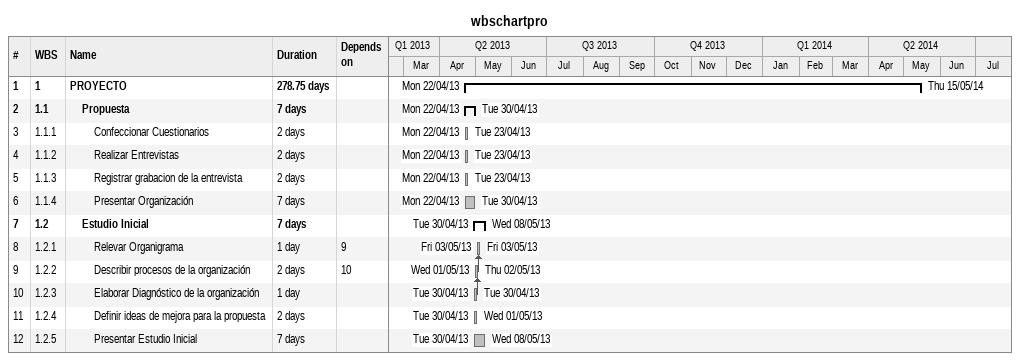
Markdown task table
wbschartpro

| ID | WBS | Task | Duration | Start | Finish | Predecessors |
|---|---|---|---|---|---|---|
| 1 | 1 | **PROYECTO** | 278.75d | 2013-04-22 | 2014-05-15 |  |
| 2 | 1.1 | **Propuesta** | 7d | 2013-04-22 | 2013-04-30 |  |
| 3 | 1.1.1 | Confeccionar Cuestionarios | 2d | 2013-04-22 | 2013-04-23 |  |
| 4 | 1.1.2 | Realizar Entrevistas | 2d | 2013-04-22 | 2013-04-23 |  |
| 5 | 1.1.3 | Registrar grabacion de la entrevista | 2d | 2013-04-22 | 2013-04-23 |  |
| 6 | 1.1.4 | Presentar Organización | 7d | 2013-04-22 | 2013-04-30 |  |
| 7 | 1.2 | **Estudio Inicial** | 7d | 2013-04-30 | 2013-05-08 |  |
| 8 | 1.2.1 | Relevar Organigrama | 1d | 2013-05-03 | 2013-05-03 | 9 |
| 9 | 1.2.2 | Describir procesos de la organización | 2d | 2013-05-01 | 2013-05-02 | 10 |
| 10 | 1.2.3 | Elaborar Diagnóstico de la organización | 1d | 2013-04-30 | 2013-04-30 |  |
| 11 | 1.2.4 | Definir ideas de mejora para la propuesta | 2d | 2013-04-30 | 2013-05-01 |  |
| 12 | 1.2.5 | Presentar Estudio Inicial | 7d | 2013-04-30 | 2013-05-08 |  |
